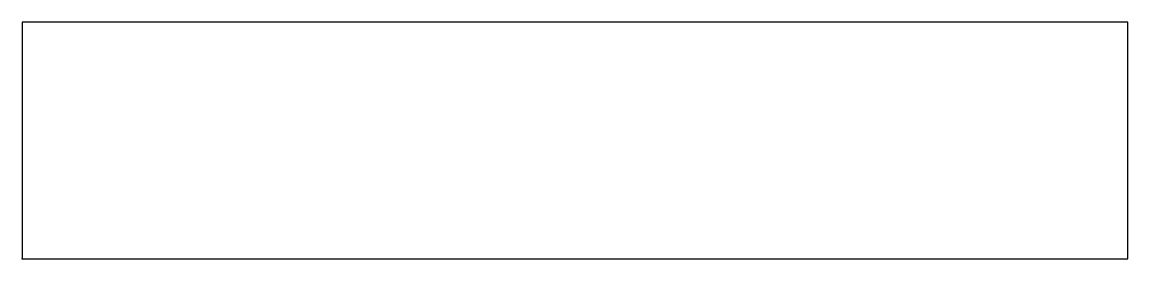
# Model space of a CAD drawing. Header units: millimetres. Extents: x 0 to 270, y 0 to 58.
import ezdxf

# ---------------------------------------------------------------- set-up
doc = ezdxf.new("R2010")
doc.units = ezdxf.units.MM
doc.layers.get('0').update_dxf_attribs({"linetype": 'CONTINUOUS'})

msp = doc.modelspace()

# ---------------------------------------------------------------- linework, layer by layer
msp.add_lwpolyline([(0, 0), (270, 0), (270, 57.883), (0, 57.883)], close=True)
msp.add_point((0, 0))

doc.saveas('drawing.dxf')
